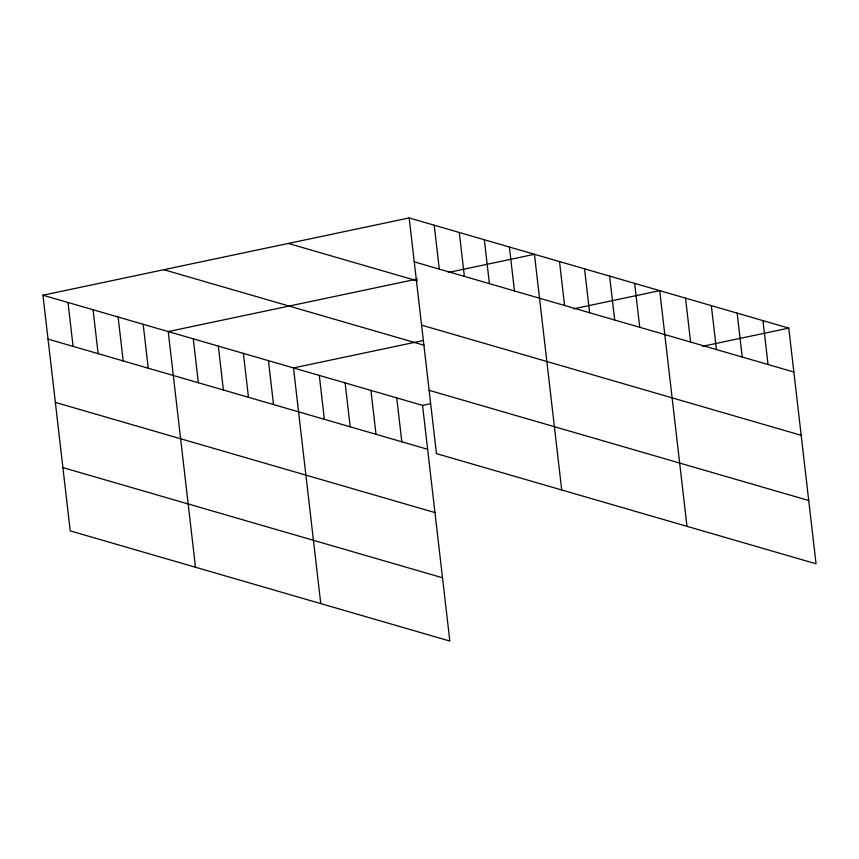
<?xml version="1.0" encoding="UTF-8"?>
<svg xmlns="http://www.w3.org/2000/svg" width="859" height="859" viewBox="0 0 859 859"><rect width="100%" height="100%" fill="white"/><g stroke="black" fill="none" stroke-linecap="round" stroke-linejoin="round"><path stroke-width="1.29" d="M42.95 295.206L422.553 405.384L449.826 641.061L70.223 530.883L42.95 295.206L409.174 217.939L788.777 328.117L816.05 563.794L436.447 453.616L409.174 217.939M417.453 278.982L168.224 331.563L195.487 567.241M448.301 272.475L534.448 254.296L561.711 489.974M423.423 340.508L293.488 367.92L320.761 603.598M573.576 308.832L659.712 290.653L686.985 526.331M422.553 405.384L430.273 403.751M702.641 346.284L788.777 328.117M414.253 261.845L793.856 372.022M288.323 243.441L417.345 280.882M421.576 325.132L801.179 435.298M163.801 269.705L424.174 345.275M429.124 390.33L808.727 500.507M48.029 339.112L427.632 449.289M55.352 402.399L434.955 512.576M62.9 467.597L442.503 577.774M762.964 320.622L768.043 364.527M737.151 313.127L742.23 357.033M711.338 305.632L716.417 349.538M685.525 298.148L690.604 342.054M634.661 283.384L639.74 327.29M609.611 276.115L614.69 320.01M584.549 268.835L589.628 312.74M559.499 261.565L564.578 305.471M509.387 247.027L514.466 290.933M484.336 239.758L489.415 283.653M459.286 232.478L464.365 276.383M434.224 225.208L439.303 269.114M396.74 397.889L401.819 441.794M370.927 390.394L376.006 434.3M345.114 382.91L350.193 426.805M319.301 375.415L324.38 419.321M268.438 360.651L273.516 404.557M243.387 353.382L248.466 397.287M218.326 346.102L223.404 390.007M193.275 338.833L198.354 382.738M143.163 324.294L148.242 368.2M118.112 317.025L123.191 360.93M93.062 309.745L98.141 353.65M68.001 302.475L73.079 346.381"/></g></svg>
